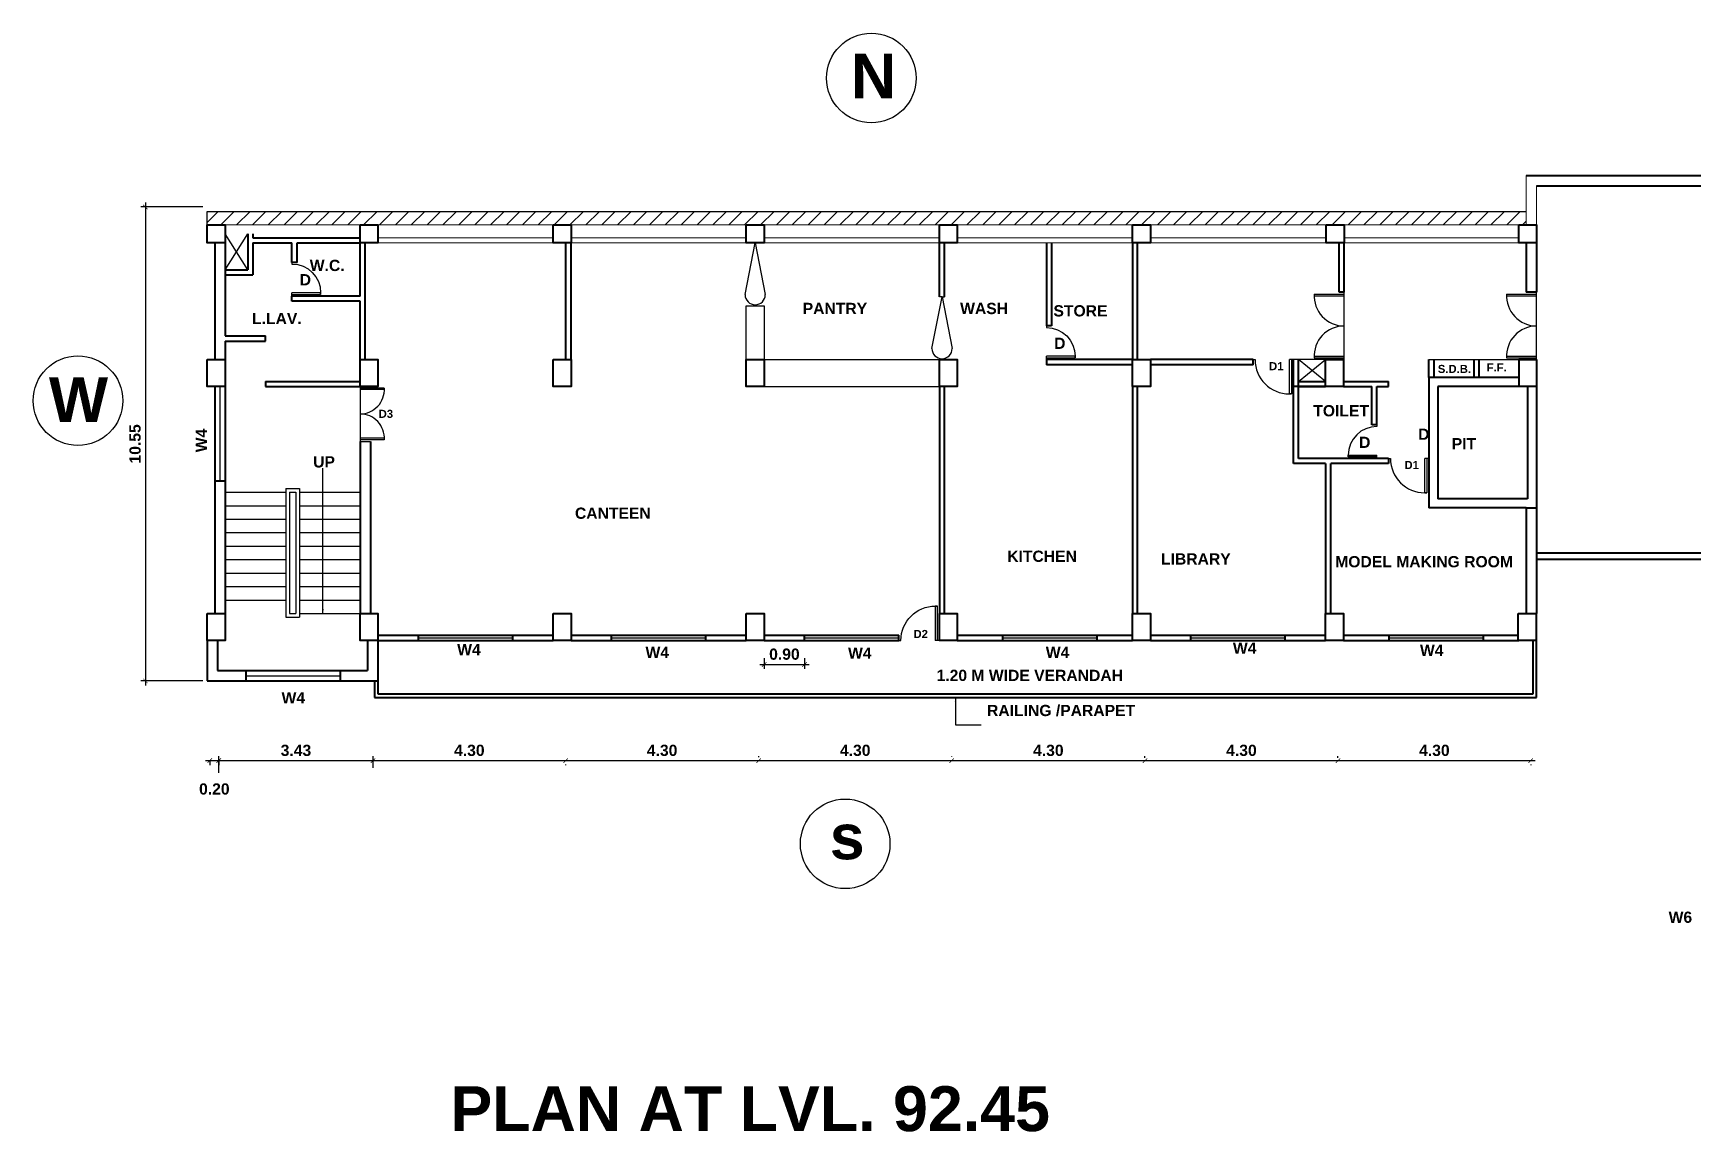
# Model space of a CAD drawing. Header units: inches. Extents: x 1352 to 5457, y 84 to 1168.
# Drawn here: x 2448.12 to 2485.07, y 357.24 to 381.69 of the extents above; entities that cross this region are included whole.
import ezdxf

# ---------------------------------------------------------------- set-up
doc = ezdxf.new("R2010")
doc.units = ezdxf.units.IN
doc.header["$MEASUREMENT"] = 0
doc.header["$PDMODE"] = 35
doc.header["$PDSIZE"] = -0.5
doc.linetypes.add('DASHED2', pattern=[0.375, 0.25, -0.125])
for name, color, linetype, lineweight in [('col', 250, 'Continuous', 40), ('hatch', 250, 'DASHED2', 9), ('roof', 250, 'Continuous', 20), ('text', 250, 'Continuous', 30), ('wall', 7, 'Continuous', 40), ('win', 250, 'Continuous', 30)]:
    doc.layers.add(name, color=color, linetype=linetype, lineweight=lineweight)
doc.styles.get("Standard").update_dxf_attribs({"font": 'arialbd.ttf', "height": 1.5})
doc.dimstyles.get("Standard").update_dxf_attribs({"dimtxt": 0.25, "dimasz": 0.1, "dimexe": 0.1, "dimexo": 0.1, "dimgap": 0.1, "dimtad": 1, "dimzin": 0, "dimdsep": 46, "dimtxsty": 'Standard', "dimblk": 'ARCHTICK', "dimcen": 0.1, "dimdle": 0.1, "dimclrd": 256, "dimadec": 0, "dimazin": 0, "dimtfac": 1, "dimtofl": 0, "dimtmove": 2, "dimatfit": 3, "dimfxl": 1, "dimtolj": 1, "dimtzin": 0, "dimlwd": -1, "dimarcsym": 0})

# ---------------------------------------------------------------- blocks, each defined once
blk = doc.blocks.new('_ArchTick')
at = {"color": 0, "linetype": 'ByBlock', "const_width": 0.15}
blk.add_lwpolyline([(-0.5, -0.5), (0.5, 0.5)], dxfattribs=at)
blk = doc.blocks.new('*D559')
at = {"layer": 'Defpoints', "color": 0, "linetype": 'Continuous', "transparency": 16777216}
for p in [(2464.397, 367.883), (2465.297, 367.883), (2465.297, 367.643)]:
    blk.add_point(p, dxfattribs=at)
at = {"layer": 'win', "color": 0, "linetype": 'Continuous', "lineweight": -2, "transparency": 16777216}
for p, q in [((2464.397, 367.783), (2464.397, 367.543)), ((2465.297, 367.783), (2465.297, 367.543))]:
    blk.add_line(p, q, dxfattribs=at)
at = {"layer": 'win', "linetype": 'Continuous', "transparency": 16777216}
blk.add_line((2464.297, 367.643), (2465.397, 367.643), dxfattribs=at)
at = {"layer": 'win', "linetype": 'Continuous', "transparency": 16777216, "xscale": 0.1, "yscale": 0.1, "zscale": 0.1, "rotation": 180}
blk.add_blockref('_ArchTick', (2464.397, 367.643), dxfattribs=at)
at = {"layer": 'win', "linetype": 'Continuous', "transparency": 16777216, "xscale": 0.1, "yscale": 0.1, "zscale": 0.1}
blk.add_blockref('_ArchTick', (2465.297, 367.643), dxfattribs=at)
at = {"layer": 'win', "color": 0, "linetype": 'Continuous', "transparency": 16777216, "insert": (2464.847, 367.871), "char_height": 0.25, "attachment_point": 5}
blk.add_mtext('\\A1;0.90', dxfattribs=at)
blk = doc.blocks.new('R')
at = {"layer": 'win'}
for p, q in [((13.196, 5.483), (13.246, 5.483)), ((14.096, 4.633), (14.096, 5.483)), ((14.196, 5.483), (14.096, 5.483)), ((14.146, 5.483), (14.146, 4.633)), ((14.096, 4.633), (14.146, 4.633)), ((14.146, 4.633), (14.096, 4.633))]:
    blk.add_line(p, q, dxfattribs=at)
blk.add_arc((14.096, 5.483), 0.85, 180, 270, dxfattribs=at)
blk = doc.blocks.new('*D560')
at = {"layer": 'Defpoints', "color": 0, "linetype": 'Continuous', "transparency": 16777216}
for p in [(2452.053, 365.613), (2452.253, 365.613), (2452.253, 365.503)]:
    blk.add_point(p, dxfattribs=at)
at = {"layer": 'text', "linetype": 'Continuous', "transparency": 16777216}
blk.add_line((2451.953, 365.503), (2452.353, 365.503), dxfattribs=at)
at = {"layer": 'text', "color": 0, "linetype": 'Continuous', "lineweight": -2, "transparency": 16777216}
for p, q in [((2452.053, 365.513), (2452.053, 365.403)), ((2452.253, 365.513), (2452.253, 365.403))]:
    blk.add_line(p, q, dxfattribs=at)
at = {"layer": 'text', "linetype": 'Continuous', "transparency": 16777216, "xscale": 0.1, "yscale": 0.1, "zscale": 0.1, "rotation": 180}
blk.add_blockref('_ArchTick', (2452.053, 365.503), dxfattribs=at)
at = {"layer": 'text', "linetype": 'Continuous', "transparency": 16777216, "xscale": 0.1, "yscale": 0.1, "zscale": 0.1}
blk.add_blockref('_ArchTick', (2452.253, 365.503), dxfattribs=at)
at = {"layer": 'text', "color": 0, "linetype": 'Continuous', "transparency": 16777216, "insert": (2452.153, 364.87), "char_height": 0.25, "attachment_point": 5}
blk.add_mtext('\\A1;0.20', dxfattribs=at)
blk = doc.blocks.new('*D561')
at = {"layer": 'Defpoints', "color": 0, "linetype": 'Continuous', "transparency": 16777216}
for p in [(2455.688, 365.502), (2452.253, 365.133), (2455.688, 365.243)]:
    blk.add_point(p, dxfattribs=at)
at = {"layer": 'text', "linetype": 'Continuous', "transparency": 16777216}
blk.add_line((2452.153, 365.502), (2455.788, 365.502), dxfattribs=at)
at = {"layer": 'text', "color": 0, "linetype": 'Continuous', "lineweight": -2, "transparency": 16777216}
for p, q in [((2452.253, 365.233), (2452.253, 365.602)), ((2455.688, 365.343), (2455.688, 365.602))]:
    blk.add_line(p, q, dxfattribs=at)
at = {"layer": 'text', "linetype": 'Continuous', "transparency": 16777216, "xscale": 0.1, "yscale": 0.1, "zscale": 0.1, "rotation": 180}
blk.add_blockref('_ArchTick', (2452.253, 365.502), dxfattribs=at)
at = {"layer": 'text', "linetype": 'Continuous', "transparency": 16777216, "xscale": 0.1, "yscale": 0.1, "zscale": 0.1}
blk.add_blockref('_ArchTick', (2455.688, 365.502), dxfattribs=at)
at = {"layer": 'text', "color": 0, "linetype": 'Continuous', "transparency": 16777216, "insert": (2453.971, 365.73), "char_height": 0.25, "attachment_point": 5}
blk.add_mtext('\\A1;3.43', dxfattribs=at)
blk = doc.blocks.new('*D562')
at = {"layer": 'Defpoints', "color": 0, "linetype": 'Continuous', "transparency": 16777216}
for p in [(2459.974, 365.514), (2459.974, 365.502), (2455.688, 365.243)]:
    blk.add_point(p, dxfattribs=at)
at = {"layer": 'text', "linetype": 'Continuous', "transparency": 16777216}
blk.add_line((2455.588, 365.502), (2460.074, 365.502), dxfattribs=at)
at = {"layer": 'text', "color": 0, "linetype": 'Continuous', "lineweight": -2, "transparency": 16777216}
for p, q in [((2455.688, 365.343), (2455.688, 365.602)), ((2459.974, 365.414), (2459.974, 365.402))]:
    blk.add_line(p, q, dxfattribs=at)
at = {"layer": 'text', "linetype": 'Continuous', "transparency": 16777216, "xscale": 0.1, "yscale": 0.1, "zscale": 0.1, "rotation": 180}
blk.add_blockref('_ArchTick', (2455.688, 365.502), dxfattribs=at)
at = {"layer": 'text', "linetype": 'Continuous', "transparency": 16777216, "xscale": 0.1, "yscale": 0.1, "zscale": 0.1}
blk.add_blockref('_ArchTick', (2459.974, 365.502), dxfattribs=at)
at = {"layer": 'text', "color": 0, "linetype": 'Continuous', "transparency": 16777216, "insert": (2457.831, 365.73), "char_height": 0.25, "attachment_point": 5}
blk.add_mtext('\\A1;4.30 ', dxfattribs=at)
blk = doc.blocks.new('*D563')
at = {"layer": 'Defpoints', "color": 0, "linetype": 'Continuous', "transparency": 16777216}
for p in [(2459.974, 365.514), (2464.274, 365.502), (2464.274, 365.479)]:
    blk.add_point(p, dxfattribs=at)
at = {"layer": 'text', "linetype": 'Continuous', "transparency": 16777216}
blk.add_line((2459.874, 365.502), (2464.374, 365.502), dxfattribs=at)
at = {"layer": 'text', "color": 0, "linetype": 'Continuous', "lineweight": -2, "transparency": 16777216}
for p, q in [((2464.274, 365.579), (2464.274, 365.602)), ((2459.974, 365.414), (2459.974, 365.402))]:
    blk.add_line(p, q, dxfattribs=at)
at = {"layer": 'text', "linetype": 'Continuous', "transparency": 16777216, "xscale": 0.1, "yscale": 0.1, "zscale": 0.1, "rotation": 180}
blk.add_blockref('_ArchTick', (2459.974, 365.502), dxfattribs=at)
at = {"layer": 'text', "linetype": 'Continuous', "transparency": 16777216, "xscale": 0.1, "yscale": 0.1, "zscale": 0.1}
blk.add_blockref('_ArchTick', (2464.274, 365.502), dxfattribs=at)
at = {"layer": 'text', "color": 0, "linetype": 'Continuous', "transparency": 16777216, "insert": (2462.124, 365.73), "char_height": 0.25, "attachment_point": 5}
blk.add_mtext('\\A1;4.30', dxfattribs=at)
blk = doc.blocks.new('*D564')
at = {"layer": 'Defpoints', "color": 0, "linetype": 'Continuous', "transparency": 16777216}
for p in [(2468.574, 365.502), (2468.574, 365.493), (2464.274, 365.479)]:
    blk.add_point(p, dxfattribs=at)
at = {"layer": 'text', "linetype": 'Continuous', "transparency": 16777216}
blk.add_line((2464.174, 365.502), (2468.674, 365.502), dxfattribs=at)
at = {"layer": 'text', "color": 0, "linetype": 'Continuous', "lineweight": -2, "transparency": 16777216}
for p, q in [((2464.274, 365.579), (2464.274, 365.602)), ((2468.574, 365.593), (2468.574, 365.602))]:
    blk.add_line(p, q, dxfattribs=at)
at = {"layer": 'text', "linetype": 'Continuous', "transparency": 16777216, "xscale": 0.1, "yscale": 0.1, "zscale": 0.1, "rotation": 180}
blk.add_blockref('_ArchTick', (2464.274, 365.502), dxfattribs=at)
at = {"layer": 'text', "linetype": 'Continuous', "transparency": 16777216, "xscale": 0.1, "yscale": 0.1, "zscale": 0.1}
blk.add_blockref('_ArchTick', (2468.574, 365.502), dxfattribs=at)
at = {"layer": 'text', "color": 0, "linetype": 'Continuous', "transparency": 16777216, "insert": (2466.424, 365.73), "char_height": 0.25, "attachment_point": 5}
blk.add_mtext('\\A1;4.30', dxfattribs=at)
blk = doc.blocks.new('*D565')
at = {"layer": 'Defpoints', "color": 0, "linetype": 'Continuous', "transparency": 16777216}
for p in [(2468.574, 365.493), (2472.874, 365.502), (2472.874, 365.465)]:
    blk.add_point(p, dxfattribs=at)
at = {"layer": 'text', "linetype": 'Continuous', "transparency": 16777216}
blk.add_line((2468.474, 365.502), (2472.974, 365.502), dxfattribs=at)
at = {"layer": 'text', "color": 0, "linetype": 'Continuous', "lineweight": -2, "transparency": 16777216}
for p, q in [((2468.574, 365.593), (2468.574, 365.602)), ((2472.874, 365.565), (2472.874, 365.602))]:
    blk.add_line(p, q, dxfattribs=at)
at = {"layer": 'text', "linetype": 'Continuous', "transparency": 16777216, "xscale": 0.1, "yscale": 0.1, "zscale": 0.1, "rotation": 180}
blk.add_blockref('_ArchTick', (2468.574, 365.502), dxfattribs=at)
at = {"layer": 'text', "linetype": 'Continuous', "transparency": 16777216, "xscale": 0.1, "yscale": 0.1, "zscale": 0.1}
blk.add_blockref('_ArchTick', (2472.874, 365.502), dxfattribs=at)
at = {"layer": 'text', "color": 0, "linetype": 'Continuous', "transparency": 16777216, "insert": (2470.724, 365.73), "char_height": 0.25, "attachment_point": 5}
blk.add_mtext('\\A1;4.30', dxfattribs=at)
blk = doc.blocks.new('*D566')
at = {"layer": 'Defpoints', "color": 0, "linetype": 'Continuous', "transparency": 16777216}
for p in [(2477.174, 365.502), (2472.874, 365.465), (2477.174, 365.465)]:
    blk.add_point(p, dxfattribs=at)
at = {"layer": 'text', "linetype": 'Continuous', "transparency": 16777216}
blk.add_line((2472.774, 365.502), (2477.274, 365.502), dxfattribs=at)
at = {"layer": 'text', "color": 0, "linetype": 'Continuous', "lineweight": -2, "transparency": 16777216}
for p, q in [((2472.874, 365.565), (2472.874, 365.602)), ((2477.174, 365.565), (2477.174, 365.602))]:
    blk.add_line(p, q, dxfattribs=at)
at = {"layer": 'text', "linetype": 'Continuous', "transparency": 16777216, "xscale": 0.1, "yscale": 0.1, "zscale": 0.1, "rotation": 180}
blk.add_blockref('_ArchTick', (2472.874, 365.502), dxfattribs=at)
at = {"layer": 'text', "linetype": 'Continuous', "transparency": 16777216, "xscale": 0.1, "yscale": 0.1, "zscale": 0.1}
blk.add_blockref('_ArchTick', (2477.174, 365.502), dxfattribs=at)
at = {"layer": 'text', "color": 0, "linetype": 'Continuous', "transparency": 16777216, "insert": (2475.024, 365.73), "char_height": 0.25, "attachment_point": 5}
blk.add_mtext('\\A1;4.30', dxfattribs=at)
blk = doc.blocks.new('*D567')
at = {"layer": 'Defpoints', "color": 0, "linetype": 'Continuous', "transparency": 16777216}
for p in [(2481.466, 365.515), (2481.466, 365.502), (2477.174, 365.465)]:
    blk.add_point(p, dxfattribs=at)
at = {"layer": 'text', "linetype": 'Continuous', "transparency": 16777216}
blk.add_line((2477.074, 365.502), (2481.566, 365.502), dxfattribs=at)
at = {"layer": 'text', "color": 0, "linetype": 'Continuous', "lineweight": -2, "transparency": 16777216}
for p, q in [((2477.174, 365.565), (2477.174, 365.602)), ((2481.466, 365.415), (2481.466, 365.402))]:
    blk.add_line(p, q, dxfattribs=at)
at = {"layer": 'text', "linetype": 'Continuous', "transparency": 16777216, "xscale": 0.1, "yscale": 0.1, "zscale": 0.1, "rotation": 180}
blk.add_blockref('_ArchTick', (2477.174, 365.502), dxfattribs=at)
at = {"layer": 'text', "linetype": 'Continuous', "transparency": 16777216, "xscale": 0.1, "yscale": 0.1, "zscale": 0.1}
blk.add_blockref('_ArchTick', (2481.466, 365.502), dxfattribs=at)
at = {"layer": 'text', "color": 0, "linetype": 'Continuous', "transparency": 16777216, "insert": (2479.32, 365.73), "char_height": 0.25, "attachment_point": 5}
blk.add_mtext('\\A1;4.30 ', dxfattribs=at)
blk = doc.blocks.new('*D568')
at = {"layer": 'Defpoints', "color": 0, "linetype": 'Continuous', "transparency": 16777216}
for p in [(2451.997, 377.828), (2450.618, 367.278), (2451.997, 367.278)]:
    blk.add_point(p, dxfattribs=at)
at = {"layer": 'text', "color": 0, "linetype": 'Continuous', "lineweight": -2, "transparency": 16777216}
for p, q in [((2451.897, 377.828), (2450.518, 377.828)), ((2451.897, 367.278), (2450.518, 367.278))]:
    blk.add_line(p, q, dxfattribs=at)
at = {"layer": 'text', "linetype": 'Continuous', "transparency": 16777216}
blk.add_line((2450.618, 377.928), (2450.618, 367.178), dxfattribs=at)
at = {"layer": 'text', "linetype": 'Continuous', "transparency": 16777216, "xscale": 0.1, "yscale": 0.1, "zscale": 0.1}
for p, rotation in [((2450.618, 377.828), 90), ((2450.618, 367.278), 270)]:
    blk.add_blockref('_ArchTick', p, dxfattribs=dict(at, rotation=rotation))
at = {"layer": 'text', "color": 0, "linetype": 'Continuous', "transparency": 16777216, "insert": (2450.39, 372.553), "char_height": 0.25, "attachment_point": 5, "rotation": 90}
blk.add_mtext('\\A1;10.55', dxfattribs=at)

msp = doc.modelspace()

# ---------------------------------------------------------------- hatches: boundary and pattern name
at = {"layer": 'hatch', "linetype": 'Continuous'}
h = msp.add_hatch(dxfattribs=at)
h.set_pattern_fill('ANSI31', color=256, scale=2, style=0)
h.set_pattern_definition([(45, (2828.22908, -52.73929), (-0.1767767, 0.1767767), [])])
h.paths.add_polyline_path([(2481.367, 377.428), (2481.367, 377.728), (2451.997, 377.728), (2451.997, 377.428)])

# ---------------------------------------------------------------- linework, layer by layer
at = {"layer": 'col'}
for p, q in [((2481.197, 374.428), (2481.597, 374.428)), ((2481.197, 374.428), (2481.197, 373.828)), ((2481.597, 374.428), (2481.597, 371.128)), ((2481.197, 374.028), (2479.197, 374.028)), ((2479.197, 374.028), (2479.197, 371.128)), ((2481.597, 373.828), (2479.397, 373.828)), ((2479.397, 373.828), (2479.397, 371.328)), ((2481.397, 373.828), (2481.397, 371.328)), ((2481.367, 371.128), (2479.197, 371.128)), ((2481.397, 371.328), (2479.397, 371.328)), ((2481.367, 371.128), (2481.597, 371.128))]:
    msp.add_line(p, q, dxfattribs=at)
for points in [[(2451.997, 377.428), (2452.397, 377.428), (2452.397, 377.028), (2451.997, 377.028)], [(2455.397, 377.428), (2455.797, 377.428), (2455.797, 377.028), (2455.397, 377.028)], [(2459.697, 377.428), (2460.097, 377.428), (2460.097, 377.028), (2459.697, 377.028)], [(2463.997, 377.428), (2464.397, 377.428), (2464.397, 377.028), (2463.997, 377.028)], [(2468.297, 377.428), (2468.697, 377.428), (2468.697, 377.028), (2468.297, 377.028)], [(2472.597, 377.428), (2472.997, 377.428), (2472.997, 377.028), (2472.597, 377.028)], [(2476.912, 377.428), (2477.312, 377.428), (2477.312, 377.028), (2476.912, 377.028)], [(2481.197, 377.428), (2481.597, 377.428), (2481.597, 377.028), (2481.197, 377.028)], [(2481.197, 377.428), (2481.597, 377.428), (2481.597, 377.028), (2481.197, 377.028)], [(2481.197, 377.428), (2481.597, 377.428), (2481.597, 377.028), (2481.197, 377.028)], [(2451.997, 374.428), (2452.397, 374.428), (2452.397, 373.828), (2451.997, 373.828)], [(2451.997, 374.428), (2452.397, 374.428), (2452.397, 373.828), (2451.997, 373.828)], [(2455.397, 374.428), (2455.797, 374.428), (2455.797, 373.828), (2455.397, 373.828)], [(2459.697, 374.428), (2460.097, 374.428), (2460.097, 373.828), (2459.697, 373.828)], [(2463.997, 374.428), (2464.397, 374.428), (2464.397, 373.828), (2463.997, 373.828)], [(2468.297, 374.428), (2468.697, 374.428), (2468.697, 373.828), (2468.297, 373.828)], [(2472.597, 374.428), (2472.997, 374.428), (2472.997, 373.828), (2472.597, 373.828)], [(2476.897, 374.428), (2477.297, 374.428), (2477.297, 373.828), (2476.897, 373.828)], [(2451.997, 368.778), (2452.397, 368.778), (2452.397, 368.178), (2451.997, 368.178)], [(2455.397, 368.778), (2455.797, 368.778), (2455.797, 368.178), (2455.397, 368.178)], [(2459.697, 368.778), (2460.097, 368.778), (2460.097, 368.178), (2459.697, 368.178)], [(2463.997, 368.778), (2464.397, 368.778), (2464.397, 368.178), (2463.997, 368.178)], [(2468.297, 368.778), (2468.697, 368.778), (2468.697, 368.178), (2468.297, 368.178)], [(2472.597, 368.778), (2472.997, 368.778), (2472.997, 368.178), (2472.597, 368.178)], [(2476.897, 368.778), (2477.297, 368.778), (2477.297, 368.178), (2476.897, 368.178)], [(2481.188, 368.778), (2481.588, 368.778), (2481.588, 368.178), (2481.188, 368.178)]]:
    msp.add_lwpolyline(points, close=True, dxfattribs=at)
at = {"layer": 'hatch', "linetype": 'ByBlock'}
for p, q in [((2481.367, 378.528), (2481.367, 377.428)), ((2481.597, 377.428), (2481.597, 378.298))]:
    msp.add_line(p, q, dxfattribs=at)
at = {"layer": 'roof', "linetype": 'Continuous'}
for p, q in [((2452.397, 377.428), (2455.397, 377.428)), ((2455.797, 377.428), (2459.697, 377.428)), ((2460.083, 377.428), (2463.983, 377.428)), ((2464.397, 377.428), (2468.297, 377.428)), ((2468.697, 377.428), (2472.597, 377.428)), ((2472.997, 377.428), (2476.912, 377.428)), ((2477.297, 377.428), (2481.197, 377.428)), ((2455.797, 377.143), (2459.697, 377.143)), ((2455.797, 377.028), (2459.697, 377.028)), ((2460.083, 377.143), (2463.983, 377.143)), ((2460.083, 377.028), (2463.983, 377.028)), ((2464.397, 377.143), (2468.297, 377.143)), ((2464.397, 377.028), (2468.297, 377.028)), ((2468.697, 377.143), (2472.597, 377.143)), ((2468.697, 377.028), (2472.597, 377.028)), ((2472.997, 377.143), (2476.912, 377.143)), ((2472.997, 377.028), (2476.912, 377.028)), ((2477.297, 377.028), (2481.197, 377.028)), ((2477.312, 377.143), (2481.197, 377.143))]:
    msp.add_line(p, q, dxfattribs=at)
at = {"layer": 'text'}
msp.add_line((2476.897, 374.428), (2476.182, 374.428), dxfattribs=at)
at = {"layer": 'text', "linetype": 'Continuous'}
for p, q in [((2476.897, 373.943), (2476.297, 374.428)), ((2476.297, 373.943), (2476.897, 374.428)), ((2453.852, 371.478), (2453.967, 371.478))]:
    msp.add_line(p, q, dxfattribs=at)
at = {"layer": 'text'}
for centre in [(2466.783, 380.697), (2449.117, 373.515), (2466.201, 363.651)]:
    msp.add_circle(centre, 0.997, dxfattribs=at)
at = {"layer": 'wall'}
for p, q in [((2481.367, 378.528), (2486.195, 378.528)), ((2481.597, 378.298), (2486.195, 378.298)), ((2452.167, 377.028), (2452.167, 374.428)), ((2452.397, 377.028), (2452.397, 374.958)), ((2452.897, 377.228), (2452.897, 376.428)), ((2453.012, 377.228), (2453.012, 377.143)), ((2453.012, 377.143), (2455.397, 377.143)), ((2453.012, 377.028), (2453.012, 376.313)), ((2453.012, 377.028), (2453.882, 377.028)), ((2453.882, 376.593), (2453.882, 377.028)), ((2453.997, 377.028), (2455.397, 377.028)), ((2453.997, 376.593), (2453.997, 377.028)), ((2455.397, 375.843), (2455.397, 377.028)), ((2455.512, 374.428), (2455.512, 377.028)), ((2459.982, 374.428), (2459.982, 377.028)), ((2460.097, 374.428), (2460.097, 377.028)), ((2468.297, 375.828), (2468.297, 377.028)), ((2468.412, 375.828), (2468.412, 377.028)), ((2470.682, 377.028), (2470.682, 375.178)), ((2470.797, 377.028), (2470.797, 375.178)), ((2472.597, 377.028), (2472.597, 374.428)), ((2472.712, 374.428), (2472.712, 377.028)), ((2477.197, 375.928), (2477.197, 377.028)), ((2477.312, 375.928), (2477.312, 377.028)), ((2481.367, 377.028), (2481.367, 375.928)), ((2481.597, 377.028), (2481.597, 375.928)), ((2453.997, 376.593), (2453.882, 376.593)), ((2452.397, 376.428), (2452.897, 376.428)), ((2452.397, 376.313), (2453.012, 376.313)), ((2455.397, 375.843), (2453.882, 375.843)), ((2453.882, 375.728), (2453.882, 375.843)), ((2477.312, 375.928), (2477.197, 375.928)), ((2481.597, 375.928), (2481.367, 375.928)), ((2455.397, 375.728), (2453.882, 375.728)), ((2455.397, 374.428), (2455.397, 375.728)), ((2470.797, 375.178), (2470.682, 375.178)), ((2452.397, 374.958), (2453.289, 374.958)), ((2452.397, 374.843), (2453.289, 374.843)), ((2452.397, 374.843), (2452.397, 374.428)), ((2453.289, 374.843), (2453.289, 374.958)), ((2470.682, 374.428), (2470.682, 374.313)), ((2472.597, 374.428), (2470.682, 374.428)), ((2475.282, 374.428), (2472.997, 374.428)), ((2475.282, 374.313), (2475.282, 374.428)), ((2476.182, 372.113), (2476.182, 374.428)), ((2476.297, 372.228), (2476.297, 374.428)), ((2479.197, 374.028), (2479.197, 374.428)), ((2479.312, 374.028), (2479.312, 374.428)), ((2480.199, 374.428), (2480.199, 374.028)), ((2480.309, 374.428), (2480.309, 374.028)), ((2472.597, 374.313), (2470.682, 374.313)), ((2475.282, 374.313), (2472.997, 374.313)), ((2452.167, 373.828), (2452.167, 371.728)), ((2452.397, 373.828), (2452.397, 371.728)), ((2453.289, 373.943), (2455.397, 373.943)), ((2453.289, 373.943), (2453.289, 373.828)), ((2453.289, 373.828), (2455.397, 373.828)), ((2468.297, 373.828), (2468.297, 368.778)), ((2468.412, 368.778), (2468.412, 373.828)), ((2472.597, 373.828), (2472.597, 368.778)), ((2472.712, 368.778), (2472.712, 373.828)), ((2476.897, 373.828), (2476.182, 373.828)), ((2476.297, 373.943), (2476.897, 373.943)), ((2476.297, 373.828), (2476.897, 373.828)), ((2477.297, 373.943), (2478.297, 373.943)), ((2477.297, 373.828), (2477.927, 373.828)), ((2477.927, 372.978), (2477.927, 373.828)), ((2478.042, 372.978), (2478.042, 373.828)), ((2478.042, 373.828), (2478.297, 373.828)), ((2478.297, 373.828), (2478.297, 373.943)), ((2478.042, 372.978), (2477.927, 372.978)), ((2455.397, 372.608), (2455.397, 368.778)), ((2455.627, 372.608), (2455.627, 368.778)), ((2478.297, 372.228), (2476.297, 372.228)), ((2478.297, 372.228), (2478.297, 372.113)), ((2476.897, 372.113), (2476.182, 372.113)), ((2476.897, 372.113), (2476.897, 368.778)), ((2477.927, 372.113), (2477.012, 372.113)), ((2477.012, 368.778), (2477.012, 372.113)), ((2478.297, 372.113), (2477.927, 372.113)), ((2452.167, 371.728), (2452.167, 368.778)), ((2452.167, 371.728), (2452.397, 371.728)), ((2452.397, 371.728), (2452.397, 368.178)), ((2481.367, 371.128), (2481.367, 368.778)), ((2481.597, 371.128), (2481.597, 368.778)), ((2451.997, 368.178), (2451.997, 367.278)), ((2452.227, 368.178), (2452.227, 367.508)), ((2455.567, 368.178), (2455.567, 367.508)), ((2455.797, 368.293), (2456.697, 368.293)), ((2455.797, 368.178), (2455.797, 367.278)), ((2455.797, 368.178), (2456.697, 368.178)), ((2456.697, 368.178), (2456.697, 368.293)), ((2456.697, 368.293), (2458.797, 368.293)), ((2456.697, 368.178), (2458.797, 368.178)), ((2458.797, 368.293), (2459.697, 368.293)), ((2458.797, 368.178), (2458.797, 368.293)), ((2458.797, 368.178), (2459.697, 368.178)), ((2460.097, 368.293), (2460.997, 368.293)), ((2460.097, 368.178), (2460.997, 368.178)), ((2460.997, 368.178), (2460.997, 368.293)), ((2460.997, 368.293), (2463.097, 368.293)), ((2460.997, 368.178), (2463.097, 368.178)), ((2463.097, 368.293), (2463.997, 368.293)), ((2463.097, 368.178), (2463.097, 368.293)), ((2463.097, 368.178), (2463.997, 368.178)), ((2464.397, 368.293), (2465.297, 368.293)), ((2464.397, 368.178), (2465.297, 368.178)), ((2465.297, 368.178), (2465.297, 368.293)), ((2465.297, 368.293), (2467.397, 368.293)), ((2465.297, 368.178), (2467.397, 368.178)), ((2467.397, 368.178), (2467.397, 368.293)), ((2468.697, 368.293), (2471.697, 368.293)), ((2468.697, 368.178), (2471.697, 368.178)), ((2469.712, 368.178), (2469.712, 368.293)), ((2471.697, 368.293), (2472.597, 368.293)), ((2471.697, 368.178), (2472.597, 368.178)), ((2471.812, 368.178), (2471.812, 368.293)), ((2472.997, 368.293), (2473.897, 368.293)), ((2472.997, 368.178), (2473.897, 368.178)), ((2473.897, 368.178), (2473.897, 368.293)), ((2473.897, 368.293), (2475.997, 368.293)), ((2473.897, 368.178), (2475.997, 368.178)), ((2475.997, 368.293), (2476.897, 368.293)), ((2475.997, 368.178), (2475.997, 368.293)), ((2475.997, 368.178), (2476.897, 368.178)), ((2477.297, 368.293), (2480.297, 368.293)), ((2477.297, 368.178), (2480.297, 368.178)), ((2478.312, 368.178), (2478.312, 368.293)), ((2480.297, 368.293), (2481.197, 368.293)), ((2480.297, 368.178), (2481.197, 368.178)), ((2480.412, 368.178), (2480.412, 368.293)), ((2481.517, 366.986), (2481.517, 368.178)), ((2481.597, 366.906), (2481.597, 368.178)), ((2452.227, 367.508), (2452.852, 367.508)), ((2452.852, 367.508), (2452.852, 367.278)), ((2452.852, 367.508), (2454.952, 367.508)), ((2454.952, 367.508), (2454.952, 367.278)), ((2454.952, 367.508), (2455.567, 367.508)), ((2451.997, 367.278), (2452.852, 367.278)), ((2452.852, 367.278), (2455.797, 367.278)), ((2455.717, 367.278), (2455.717, 366.906)), ((2455.797, 367.278), (2455.797, 366.986)), ((2455.797, 366.986), (2481.517, 366.986)), ((2455.717, 366.906), (2481.597, 366.906))]:
    msp.add_line(p, q, dxfattribs=at)
at = {"layer": 'wall', "linetype": 'Continuous'}
for p, q in [((2481.597, 370.128), (2485.725, 370.128)), ((2481.597, 369.987), (2486.125, 369.987))]:
    msp.add_line(p, q, dxfattribs=at)
at = {"layer": 'win', "linetype": 'Continuous'}
for p, q in [((2451.997, 377.428), (2451.997, 377.728)), ((2451.997, 377.728), (2481.367, 377.728)), ((2452.397, 376.428), (2452.897, 377.228)), ((2452.897, 376.428), (2452.397, 377.228)), ((2463.972, 375.875), (2464.197, 377.028)), ((2464.197, 377.028), (2464.421, 375.875)), ((2463.997, 374.428), (2463.997, 375.628)), ((2463.997, 375.628), (2464.397, 375.628)), ((2464.397, 375.628), (2464.397, 374.428)), ((2468.132, 374.675), (2468.357, 375.828)), ((2468.357, 375.828), (2468.297, 375.828)), ((2468.357, 375.828), (2468.582, 374.675)), ((2468.357, 375.828), (2468.412, 375.828)), ((2464.397, 374.428), (2468.297, 374.428)), ((2479.197, 374.428), (2481.197, 374.428)), ((2455.397, 373.828), (2455.397, 372.608)), ((2464.397, 373.828), (2468.297, 373.828)), ((2455.397, 372.608), (2455.627, 372.608)), ((2456.697, 368.236), (2458.797, 368.236)), ((2460.997, 368.236), (2463.097, 368.236)), ((2465.297, 368.236), (2467.397, 368.236)), ((2469.712, 368.236), (2471.812, 368.236)), ((2473.897, 368.236), (2475.997, 368.236)), ((2478.312, 368.236), (2480.412, 368.236))]:
    msp.add_line(p, q, dxfattribs=at)
at = {"layer": 'win'}
for p, q in [((2452.397, 377.428), (2452.397, 377.028)), ((2468.697, 377.428), (2468.697, 377.028)), ((2451.997, 377.028), (2452.397, 377.028)), ((2476.642, 375.848), (2477.312, 375.848)), ((2476.644, 375.888), (2477.312, 375.888)), ((2477.312, 374.428), (2477.312, 375.928)), ((2480.927, 375.848), (2481.597, 375.848)), ((2480.928, 375.888), (2481.597, 375.888)), ((2481.597, 374.428), (2481.597, 375.928)), ((2451.997, 374.428), (2452.397, 374.428)), ((2451.997, 374.428), (2451.997, 373.828)), ((2476.642, 374.508), (2477.312, 374.508)), ((2476.644, 374.468), (2477.312, 374.468)), ((2480.927, 374.508), (2481.597, 374.508)), ((2480.928, 374.468), (2481.597, 374.468)), ((2451.997, 373.828), (2452.397, 373.828)), ((2452.282, 371.728), (2452.282, 373.828)), ((2455.938, 373.796), (2455.397, 373.796)), ((2455.939, 373.763), (2455.397, 373.763)), ((2481.197, 373.828), (2481.597, 373.828)), ((2455.939, 372.678), (2455.397, 372.678)), ((2455.938, 372.646), (2455.397, 372.646)), ((2452.397, 371.478), (2453.747, 371.478)), ((2453.747, 371.558), (2453.747, 368.698)), ((2453.747, 371.558), (2454.047, 371.558)), ((2453.827, 371.478), (2453.827, 368.778)), ((2453.827, 371.478), (2453.967, 371.478)), ((2453.967, 371.478), (2453.967, 368.778)), ((2454.047, 371.558), (2454.047, 368.698)), ((2454.047, 371.478), (2455.397, 371.478)), ((2452.397, 371.178), (2453.747, 371.178)), ((2454.047, 371.178), (2455.397, 371.178)), ((2452.397, 370.878), (2453.747, 370.878)), ((2454.047, 370.878), (2455.397, 370.878)), ((2452.397, 370.578), (2453.747, 370.578)), ((2454.047, 370.578), (2455.397, 370.578)), ((2452.397, 370.278), (2453.747, 370.278)), ((2452.397, 369.978), (2453.747, 369.978)), ((2454.047, 370.278), (2455.397, 370.278)), ((2454.047, 369.978), (2455.397, 369.978)), ((2452.397, 369.678), (2453.747, 369.678)), ((2454.047, 369.678), (2455.397, 369.678)), ((2452.397, 369.378), (2453.747, 369.378)), ((2454.047, 369.378), (2455.397, 369.378)), ((2452.397, 369.078), (2453.747, 369.078)), ((2454.047, 369.078), (2455.397, 369.078)), ((2451.997, 368.778), (2452.397, 368.778)), ((2451.997, 368.778), (2451.997, 368.178)), ((2453.747, 368.698), (2454.047, 368.698)), ((2453.827, 368.778), (2453.967, 368.778)), ((2454.047, 368.778), (2455.397, 368.778)), ((2463.997, 368.778), (2463.997, 368.178)), ((2463.997, 368.778), (2464.397, 368.778)), ((2464.397, 368.778), (2464.397, 368.178)), ((2472.997, 368.778), (2472.997, 368.178)), ((2451.997, 368.178), (2452.397, 368.178)), ((2459.697, 368.178), (2460.097, 368.178)), ((2463.997, 368.178), (2464.397, 368.178)), ((2452.852, 367.393), (2454.952, 367.393))]:
    msp.add_line(p, q, dxfattribs=at)
at = {"layer": 'win', "linetype": 'Continuous'}
for centre in [(2464.197, 375.875), (2468.357, 374.675)]:
    msp.add_arc(centre, 0.225, 180, 0, dxfattribs=at)
at = {"layer": 'win'}
for centre, radius, start, end in [((2477.312, 375.848), 0.67, 176.5773, 270), ((2481.597, 375.848), 0.67, 176.5773, 270), ((2477.312, 374.508), 0.67, 90, 183.4227), ((2481.597, 374.508), 0.67, 90, 183.4227), ((2455.397, 373.763), 0.543, 270, 3.4227), ((2455.397, 372.678), 0.543, 356.5773, 90)]:
    msp.add_arc(centre, radius, start, end, dxfattribs=at)

# ---------------------------------------------------------------- block references
for p, xscale, yscale, zscale, rotation in [((2458.006, 386.521), -0.7522199999999657, 0.7522199999999657, 0.75222, 90), ((2474.806, 385.106), -0.7522199999999657, 0.7522199999999657, 0.75222, 90), ((2473.918, 382.906), 0.7522199999999657, 0.7522199999999657, 0.7522199999999657, 270), ((2455.521, 373.112), -0.8999999999999773, 0.8999999999999773, 0.9, 180)]:
    msp.add_blockref('R', p, dxfattribs=dict(at, xscale=xscale, yscale=yscale, zscale=zscale, rotation=rotation))
at = {"layer": 'win', "xscale": 0.8999999999999986, "yscale": 0.8999999999999986, "zscale": 0.8999999999999986}
for p in [(2463.406, 369.494), (2466.421, 367.294)]:
    msp.add_blockref('R', p, dxfattribs=at)

# ---------------------------------------------------------------- texts
at = {"layer": 'text'}
for s, height, p in [('N', 1, (2466.329, 380.243)), ('W.C.', 0.25, (2454.278, 376.401)), ('D', 0.25, (2454.054, 376.082)), ('L.LAV. ', 0.25, (2452.993, 375.219)), ('PANTRY ', 0.25, (2465.254, 375.443)), ('WASH', 0.25, (2468.76, 375.443)), ('STORE ', 0.25, (2470.838, 375.39)), ('D', 0.25, (2470.854, 374.667)), ('W', 1, (2448.469, 373.038)), ('TOILET ', 0.25, (2476.623, 373.166)), ('D', 0.25, (2478.959, 372.644)), ('D', 0.25, (2477.644, 372.463)), ('PIT ', 0.25, (2479.706, 372.433)), ('UP ', 0.25, (2454.354, 372.028)), ('CANTEEN ', 0.25, (2460.183, 370.885)), ('KITCHEN ', 0.25, (2469.808, 369.927)), ('LIBRARY', 0.25, (2473.233, 369.867)), ('MODEL MAKING ROOM', 0.25, (2477.112, 369.806)), ('W4 ', 0.25, (2457.561, 367.849)), ('W4 ', 0.25, (2474.834, 367.881)), ('W4 ', 0.25, (2478.999, 367.834)), ('W4 ', 0.25, (2461.754, 367.786)), ('W4 ', 0.25, (2466.264, 367.77)), ('W4 ', 0.25, (2470.668, 367.786)), ('1.20 M WIDE VERANDAH ', 0.25, (2468.235, 367.275)), ('W4 ', 0.25, (2453.65, 366.776)), ('RAILING /PARAPET', 0.25, (2469.359, 366.494)), ('s', 1, (2465.857, 363.307)), ('W6', 0.25, (2484.536, 361.892)), ('  PLAN AT LVL. 92.45 ', 1, (2456.634, 357.255))]:
    msp.add_text(s, height=height, dxfattribs=at).set_placement(p)
msp.add_text('W4 ', height=0.25, rotation=90.0032, dxfattribs=at).set_placement((2451.987, 372.367))
at = {"layer": 'win'}
for s, p in [('D1', (2475.639, 374.193)), ('S.D.B.   ', (2479.396, 374.132)), ('F.F. ', (2480.485, 374.165)), ('D3', (2455.812, 373.132)), ('D1', (2478.654, 371.993)), ('D2', (2467.721, 368.232))]:
    msp.add_text(s, height=0.18, dxfattribs=at).set_placement(p)

# ---------------------------------------------------------------- dimensions: what is measured, and where the dimension line sits
at = {"layer": 'text', "linetype": 'Continuous'}
dim = msp.add_linear_dim(base=(2450.618, 367.278), p1=(2451.997, 377.828), p2=(2451.997, 367.278), angle=90, dimstyle='Standard', dxfattribs=at)
dim.commit()
dim.dimension.update_dxf_attribs({"geometry": '*D568', "text_midpoint": (2450.39, 372.553)})
for base, p1, p2, picture, middle in [((2455.6879, 365.5024), (2452.2534, 365.1328), (2455.6879, 365.2426), '*D561', (2453.9707, 365.7302)), ((2464.274, 365.502), (2459.974, 365.514), (2464.274, 365.479), '*D563', (2462.124, 365.73)), ((2468.574, 365.502), (2464.274, 365.479), (2468.574, 365.493), '*D564', (2466.424, 365.73)), ((2472.874, 365.502), (2468.574, 365.493), (2472.874, 365.465), '*D565', (2470.724, 365.73)), ((2477.174, 365.502), (2472.874, 365.465), (2477.174, 365.465), '*D566', (2475.024, 365.73)), ((2452.253, 365.503), (2452.053, 365.613), (2452.253, 365.613), '*D560', (2452.153, 364.87))]:
    dim = msp.add_linear_dim(base=base, p1=p1, p2=p2, dimstyle='Standard', dxfattribs=at)
    dim.commit()
    dim.dimension.update_dxf_attribs({"geometry": picture, "text_midpoint": middle})
for base, p1, p2, picture, middle in [((2459.974, 365.502), (2455.688, 365.243), (2459.974, 365.514), '*D562', (2457.831, 365.73)), ((2481.466, 365.502), (2477.174, 365.465), (2481.466, 365.515), '*D567', (2479.32, 365.73))]:
    dim = msp.add_linear_dim(base=base, p1=p1, p2=p2, text='4.30 ', dimstyle='Standard', dxfattribs=at)
    dim.commit()
    dim.dimension.update_dxf_attribs({"geometry": picture, "text_midpoint": middle})
at = {"layer": 'win', "linetype": 'Continuous'}
dim = msp.add_linear_dim(base=(2465.297, 367.643), p1=(2464.397, 367.883), p2=(2465.297, 367.883), dimstyle='Standard', dxfattribs=at)
dim.commit()
dim.dimension.update_dxf_attribs({"geometry": '*D559', "text_midpoint": (2464.847, 367.871)})

# ---------------------------------------------------------------- leaders
at = {"layer": 'text', "linetype": 'Continuous'}
msp.add_leader([(2454.572, 368.778), (2454.572, 372.011)], dimstyle='Standard', override={"dimgap": 0.1, "dimtad": 0}, dxfattribs=at)
at = {"layer": 'win', "linetype": 'Continuous'}
msp.add_leader([(2468.657, 366.906), (2468.657, 366.299), (2469.229, 366.299)], dimstyle='Standard', override={"dimgap": 0.1, "dimtad": 0}, dxfattribs=at)

doc.saveas('drawing.dxf')
